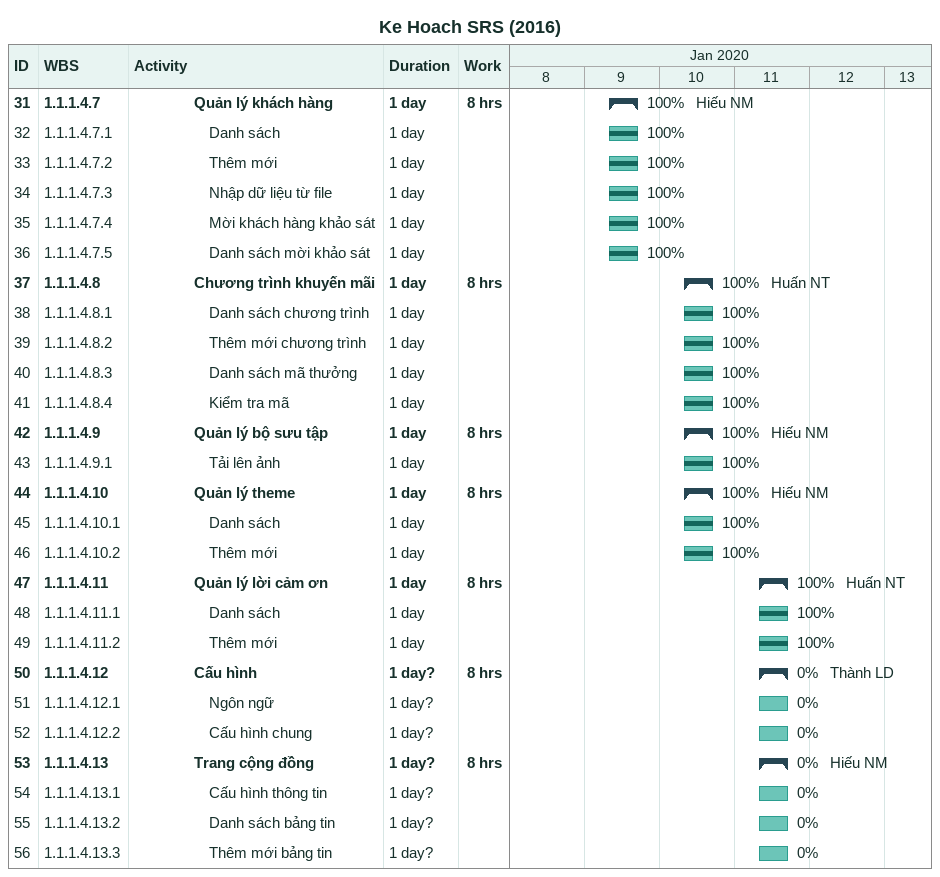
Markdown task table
Ke Hoach SRS (2016)

| ID | WBS | Task | Duration | Start | Finish | Resources | % complete | Work (h) |
|---|---|---|---|---|---|---|---|---|
| 31 | 1.1.1.4.7 | **Quản lý khách hàng** | 1d | 2020-01-09 | 2020-01-09 | Hiếu NM | 100 | 8 |
| 32 | 1.1.1.4.7.1 | Danh sách | 1d | 2020-01-09 | 2020-01-09 |  | 100 |  |
| 33 | 1.1.1.4.7.2 | Thêm mới | 1d | 2020-01-09 | 2020-01-09 |  | 100 |  |
| 34 | 1.1.1.4.7.3 | Nhập dữ liệu từ file | 1d | 2020-01-09 | 2020-01-09 |  | 100 |  |
| 35 | 1.1.1.4.7.4 | Mời khách hàng khảo sát | 1d | 2020-01-09 | 2020-01-09 |  | 100 |  |
| 36 | 1.1.1.4.7.5 | Danh sách mời khảo sát | 1d | 2020-01-09 | 2020-01-09 |  | 100 |  |
| 37 | 1.1.1.4.8 | **Chương trình khuyến mãi** | 1d | 2020-01-10 | 2020-01-10 | Huấn NT | 100 | 8 |
| 38 | 1.1.1.4.8.1 | Danh sách chương trình | 1d | 2020-01-10 | 2020-01-10 |  | 100 |  |
| 39 | 1.1.1.4.8.2 | Thêm mới chương trình | 1d | 2020-01-10 | 2020-01-10 |  | 100 |  |
| 40 | 1.1.1.4.8.3 | Danh sách mã thưởng | 1d | 2020-01-10 | 2020-01-10 |  | 100 |  |
| 41 | 1.1.1.4.8.4 | Kiểm tra mã | 1d | 2020-01-10 | 2020-01-10 |  | 100 |  |
| 42 | 1.1.1.4.9 | **Quản lý bộ sưu tập** | 1d | 2020-01-10 | 2020-01-10 | Hiếu NM | 100 | 8 |
| 43 | 1.1.1.4.9.1 | Tải lên ảnh | 1d | 2020-01-10 | 2020-01-10 |  | 100 |  |
| 44 | 1.1.1.4.10 | **Quản lý theme** | 1d | 2020-01-10 | 2020-01-10 | Hiếu NM | 100 | 8 |
| 45 | 1.1.1.4.10.1 | Danh sách | 1d | 2020-01-10 | 2020-01-10 |  | 100 |  |
| 46 | 1.1.1.4.10.2 | Thêm mới | 1d | 2020-01-10 | 2020-01-10 |  | 100 |  |
| 47 | 1.1.1.4.11 | **Quản lý lời cảm ơn** | 1d | 2020-01-11 | 2020-01-11 | Huấn NT | 100 | 8 |
| 48 | 1.1.1.4.11.1 | Danh sách | 1d | 2020-01-11 | 2020-01-11 |  | 100 |  |
| 49 | 1.1.1.4.11.2 | Thêm mới | 1d | 2020-01-11 | 2020-01-11 |  | 100 |  |
| 50 | 1.1.1.4.12 | **Cấu hình** | 1d? | 2020-01-11 | 2020-01-11 | Thành LD | 0 | 8 |
| 51 | 1.1.1.4.12.1 | Ngôn ngữ | 1d? | 2020-01-11 | 2020-01-11 |  | 0 |  |
| 52 | 1.1.1.4.12.2 | Cấu hình chung | 1d? | 2020-01-11 | 2020-01-11 |  | 0 |  |
| 53 | 1.1.1.4.13 | **Trang cộng đồng** | 1d? | 2020-01-11 | 2020-01-11 | Hiếu NM | 0 | 8 |
| 54 | 1.1.1.4.13.1 | Cấu hình thông tin | 1d? | 2020-01-11 | 2020-01-11 |  | 0 |  |
| 55 | 1.1.1.4.13.2 | Danh sách bảng tin | 1d? | 2020-01-11 | 2020-01-11 |  | 0 |  |
| 56 | 1.1.1.4.13.3 | Thêm mới bảng tin | 1d? | 2020-01-11 | 2020-01-11 |  | 0 |  |
